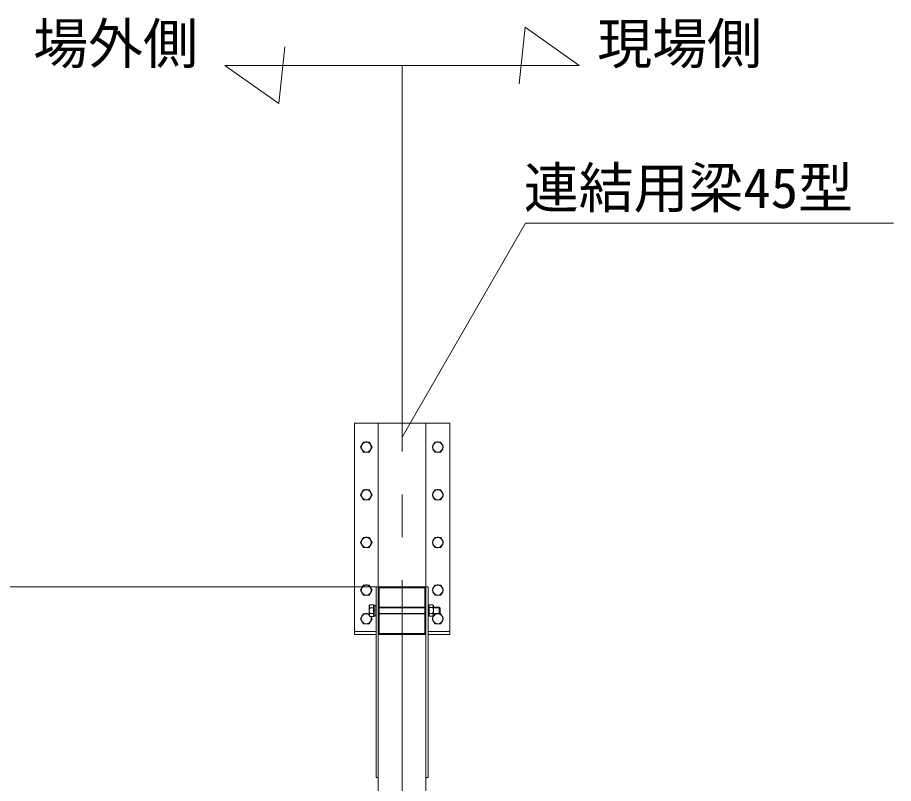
# Model space of a CAD drawing. Units: millimetres, scale not verified. Extents: x 2437 to 26587, y -17325 to 17325.
# Drawn here: x 19860 to 21698, y -9246 to -7639 of the extents above; entities that cross this region are included whole.
import ezdxf
from ezdxf.enums import TextEntityAlignment as Align

# ---------------------------------------------------------------- set-up
doc = ezdxf.new("R2010")
doc.units = ezdxf.units.MM
doc.header["$LTSCALE"] = 90
doc.linetypes.add('CHAIN2', pattern=[12, 9, -1, 1, -1])
for name, color, linetype, lineweight in [('0-6_ﾎﾞﾙﾄ類', 2, 'Continuous', 18), ('0-B_寸法', 3, 'Continuous', 18), ('1-4_通芯', 1, 'CHAIN2', 18), ('1-8_標準柱', 7, 'Continuous', 18), ('1-9_文字', 7, 'Continuous', 18), ('1-B_連結用梁45', 7, 'Continuous', 18)]:
    doc.layers.add(name, color=color, linetype=linetype, lineweight=lineweight)
doc.styles.add('ＭＳ ゴシック', font='')
doc.styles.get('ＭＳ ゴシック').set_extended_font_data('MS Gothic')

msp = doc.modelspace()

# ---------------------------------------------------------------- linework, layer by layer
at = {"layer": '0-6_ﾎﾞﾙﾄ類'}
for p, q in [((20598.08, -8872.5), (20599.7, -8870.88)), ((20598.08, -8872.5), (20598.08, -8893.5)), ((20619.18, -8876), (20714.58, -8876)), ((20731.06, -8876.62), (20723.68, -8876.62)), ((20732.68, -8872.18), (20731.06, -8870.55)), ((20732.68, -8872.18), (20732.68, -8893.18)), ((20732.68, -8876), (20745.08, -8876)), ((20745.08, -8876), (20745.08, -8890)), ((20745.08, -8876), (20747.08, -8878)), ((20598.08, -8893.5), (20599.7, -8895.12)), ((20599.7, -8876.93), (20607.08, -8876.93)), ((20599.7, -8889.07), (20607.08, -8889.07)), ((20607.08, -8883), (20610.08, -8882.2)), ((20607.08, -8883.8), (20610.08, -8883)), ((20619.18, -8877.2), (20714.58, -8877.2)), ((20619.18, -8888.8), (20714.58, -8888.8)), ((20619.18, -8890), (20714.58, -8890)), ((20731.06, -8888.74), (20723.68, -8888.74)), ((20732.68, -8893.18), (20731.06, -8894.81)), ((20732.68, -8877.2), (20746.28, -8877.2)), ((20732.68, -8888.8), (20746.28, -8888.8)), ((20732.68, -8890), (20745.08, -8890)), ((20745.08, -8890), (20747.08, -8888)), ((20747.08, -8878), (20747.08, -8888))]:
    msp.add_line(p, q, dxfattribs=at)
for points in [[(20585.82, -8529.5), (20579.76, -8540), (20585.82, -8550.5), (20597.94, -8550.5), (20604.01, -8540), (20597.94, -8529.5)], [(20735.82, -8529.5), (20729.75, -8540), (20735.82, -8550.5), (20747.94, -8550.5), (20754, -8540), (20747.94, -8529.5)], [(20585.82, -8629.5), (20579.76, -8640), (20585.82, -8650.5), (20597.94, -8650.5), (20604.01, -8640), (20597.94, -8629.5)], [(20735.82, -8629.5), (20729.75, -8640), (20735.82, -8650.5), (20747.94, -8650.5), (20754, -8640), (20747.94, -8629.5)], [(20585.82, -8729.5), (20579.76, -8740), (20585.82, -8750.5), (20597.94, -8750.5), (20604.01, -8740), (20597.94, -8729.5)], [(20735.82, -8729.5), (20729.75, -8740), (20735.82, -8750.5), (20747.94, -8750.5), (20754, -8740), (20747.94, -8729.5)], [(20585.82, -8829.5), (20579.76, -8840), (20585.82, -8850.5), (20597.94, -8850.5), (20604.01, -8840), (20597.94, -8829.5)], [(20735.82, -8829.5), (20729.75, -8840), (20735.82, -8850.5), (20747.94, -8850.5), (20754, -8840), (20747.94, -8829.5)], [(20610.08, -8894.35), (20610.08, -8871.65), (20607.08, -8871.65), (20607.08, -8894.35)], [(20610.08, -8894), (20610.08, -8872), (20612.38, -8872), (20612.38, -8894)], [(20723.68, -8871.68), (20723.68, -8893.68), (20721.38, -8893.68), (20721.38, -8871.68)]]:
    msp.add_lwpolyline(points, close=True, dxfattribs=at)
for points in [[(20599.7, -8895.12), (20607.08, -8895.12), (20607.08, -8870.88), (20599.7, -8870.88)], [(20731.06, -8894.81), (20723.68, -8894.81), (20723.68, -8870.55), (20731.06, -8870.55)], [(20598.08, -8889.74), (20597.94, -8889.5), (20585.82, -8889.5), (20579.76, -8900), (20585.82, -8910.5), (20597.94, -8910.5), (20604.01, -8900), (20601.19, -8895.12)], [(20735.53, -8890), (20729.75, -8900), (20735.82, -8910.5), (20747.94, -8910.5), (20754, -8900), (20747.94, -8889.5), (20745.58, -8889.5)]]:
    msp.add_lwpolyline(points, dxfattribs=at)
for centre in [(20591.88, -8540), (20741.88, -8540), (20591.88, -8640), (20741.88, -8640), (20591.88, -8740), (20741.88, -8740), (20591.88, -8840), (20741.88, -8840)]:
    msp.add_circle(centre, 10.5, dxfattribs=at)
for centre, radius, start, end in [((20591.88, -8540), 11, 132.659, 167.341), ((20591.88, -8540), 11, 192.659, 227.341), ((20591.88, -8540), 11, 72.659, 107.341), ((20591.88, -8540), 11, 12.659, 47.341), ((20591.88, -8540), 11, 312.659, 347.341), ((20741.88, -8540), 11, 132.659, 167.341), ((20741.88, -8540), 11, 192.659, 227.341), ((20741.88, -8540), 11, 72.659, 107.341), ((20741.88, -8540), 11, 12.659, 47.341), ((20741.88, -8540), 11, 312.659, 347.341), ((20591.88, -8540), 11, 252.659, 287.341), ((20741.88, -8540), 11, 252.659, 287.341), ((20591.88, -8640), 11, 132.659, 167.341), ((20591.88, -8640), 11, 72.659, 107.341), ((20591.88, -8640), 11, 12.659, 47.341), ((20741.88, -8640), 11, 132.659, 167.341), ((20741.88, -8640), 11, 72.659, 107.341), ((20741.88, -8640), 11, 12.659, 47.341), ((20591.88, -8640), 11, 192.659, 227.341), ((20591.88, -8640), 11, 252.659, 287.341), ((20591.88, -8640), 11, 312.659, 347.341), ((20741.88, -8640), 11, 192.659, 227.341), ((20741.88, -8640), 11, 252.659, 287.341), ((20741.88, -8640), 11, 312.659, 347.341), ((20591.88, -8740), 11, 72.659, 107.341), ((20741.88, -8740), 11, 72.659, 107.341), ((20591.88, -8740), 11, 132.659, 167.341), ((20591.88, -8740), 11, 192.659, 227.341), ((20591.88, -8740), 11, 12.659, 47.341), ((20591.88, -8740), 11, 312.659, 347.341), ((20741.88, -8740), 11, 132.659, 167.341), ((20741.88, -8740), 11, 192.659, 227.341), ((20741.88, -8740), 11, 12.659, 47.341), ((20741.88, -8740), 11, 312.659, 347.341), ((20591.88, -8740), 11, 252.659, 287.341), ((20741.88, -8740), 11, 252.659, 287.341), ((20591.88, -8840), 11, 132.659, 167.341), ((20591.88, -8840), 11, 72.659, 107.341), ((20591.88, -8840), 11, 12.659, 47.341), ((20741.88, -8840), 11, 132.659, 167.341), ((20741.88, -8840), 11, 72.659, 107.341), ((20741.88, -8840), 11, 12.659, 47.341), ((20591.88, -8840), 11, 192.659, 227.341), ((20591.88, -8840), 11, 252.659, 287.341), ((20591.88, -8840), 11, 312.659, 347.341), ((20741.88, -8840), 11, 192.659, 227.341), ((20741.88, -8840), 11, 252.659, 287.341), ((20741.88, -8840), 11, 312.659, 347.341), ((20602.74, -8873.91), 4.28, 135, 225), ((20728.03, -8873.59), 4.28, 315, 45), ((20720.56, -8882.68), 12.12, 330, 30), ((20591.88, -8900), 11, 132.659, 167.341), ((20591.88, -8900), 10.5, 53.809, 27.668), ((20591.88, -8900), 11, 72.659, 107.341), ((20610.21, -8883), 12.12, 150, 210), ((20602.74, -8892.09), 4.28, 135, 225), ((20591.88, -8900), 11, 12.659, 26.311), ((20728.03, -8891.77), 4.28, 315, 45), ((20741.88, -8900), 11, 132.659, 167.341), ((20741.88, -8900), 10.5, 107.753, 72.256), ((20741.88, -8900), 11, 12.659, 47.341), ((20591.88, -8900), 11, 192.659, 227.341), ((20591.88, -8900), 11, 252.659, 287.341), ((20591.88, -8900), 11, 312.659, 347.341), ((20741.88, -8900), 11, 192.659, 227.341), ((20741.88, -8900), 11, 252.659, 287.341), ((20741.88, -8900), 11, 312.659, 347.341)]:
    msp.add_arc(centre, radius, start, end, dxfattribs=at)
at = {"layer": '0-B_寸法'}
msp.add_line((20611.38, -8833), (19129.88, -8833), dxfattribs=at)
at = {"layer": '1-4_通芯'}
msp.add_line((20666.88, -7739.15), (20666.88, -14845), dxfattribs=at)
at = {"layer": '1-8_標準柱'}
for points in [[(20612.38, -8833), (20616.88, -8833), (20616.88, -9233), (20612.38, -9233)], [(20721.38, -8833), (20716.88, -8833), (20716.88, -9233), (20721.38, -9233)]]:
    msp.add_lwpolyline(points, close=True, dxfattribs=at)
msp.add_lwpolyline([(20716.88, -9283), (20716.88, -8933), (20616.88, -8933), (20616.88, -9278.04)], dxfattribs=at)
at = {"layer": '1-9_文字'}
for p, q in [((20666.88, -8519.32), (20926.22, -8070.14)), ((20926.22, -8070.14), (20926.65, -8070.14)), ((20926.65, -8070.14), (21697.96, -8070.14))]:
    msp.add_line(p, q, dxfattribs=at)
for points in [[(21038.82, -7739.15), (20925.3, -7659.06), (20912.8, -7777.87)], [(21038.82, -7739.15), (20294.94, -7739.15), (20408.46, -7819.24), (20420.96, -7700.45)]]:
    msp.add_lwpolyline(points, dxfattribs=at)
at = {"layer": '1-B_連結用梁45'}
for p, q in [((20616.88, -8835.3), (20616.88, -8930.7)), ((20714.58, -8833), (20619.18, -8833)), ((20716.88, -8930.7), (20716.88, -8835.3)), ((20616.88, -8933), (20616.88, -8927)), ((20716.88, -8933), (20716.88, -8927)), ((20616.88, -8933), (20716.88, -8933)), ((20619.18, -8933), (20714.58, -8933))]:
    msp.add_line(p, q, dxfattribs=at)
for points in [[(20721.38, -8933), (20766.88, -8933), (20766.88, -8490), (20566.88, -8490), (20566.88, -8933), (20612.38, -8933)], [(20612.38, -8927), (20566.88, -8927), (20566.88, -8933), (20612.38, -8933)], [(20721.38, -8927), (20766.88, -8927), (20766.88, -8933), (20721.38, -8933)]]:
    msp.add_lwpolyline(points, dxfattribs=at)
for points in [[(20616.88, -8490), (20716.88, -8490), (20716.88, -8833), (20616.88, -8833)], [(20619.18, -8930.7), (20714.58, -8930.7), (20714.58, -8835.3), (20619.18, -8835.3)]]:
    msp.add_lwpolyline(points, close=True, dxfattribs=at)
for centre, start, end in [((20619.18, -8835.3), 90, 180), ((20714.58, -8835.3), 0, 90), ((20619.18, -8930.7), 180, 270), ((20714.58, -8930.7), 270, 0)]:
    msp.add_arc(centre, 2.3, start, end, dxfattribs=at)

# ---------------------------------------------------------------- texts
at = {"layer": '1-9_文字', "style": 'ＭＳ ゴシック'}
for s, p in [('場外側', (19893.02, -7761.07)), ('現場側', (21076.41, -7761.07)), ('連結用梁45型', (20922.22, -8063.66))]:
    msp.add_text(s, height=84.46, dxfattribs=at).set_placement(p, align=Align.BOTTOM_LEFT)

doc.saveas('drawing.dxf')
